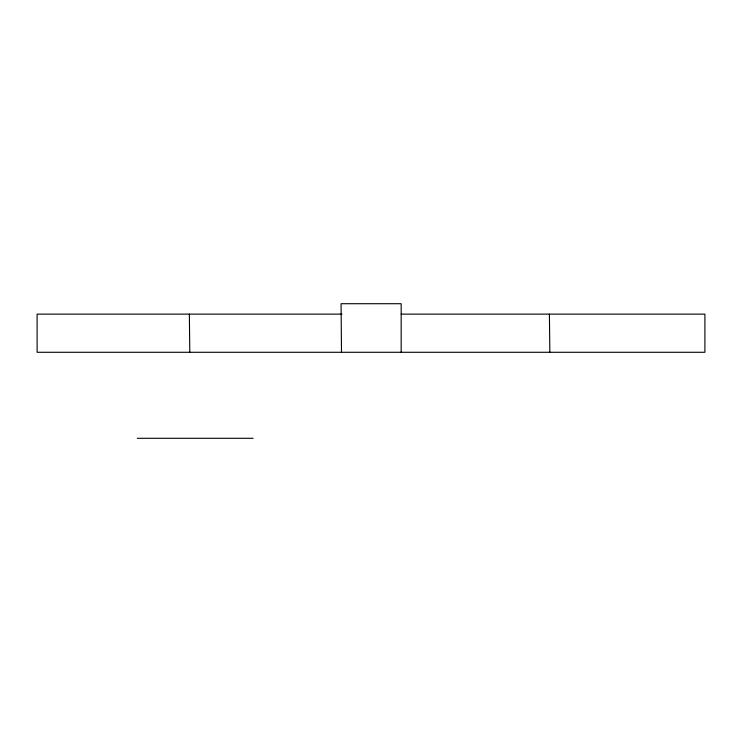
<?xml version="1.0" encoding="UTF-8"?>
<svg xmlns="http://www.w3.org/2000/svg" width="742" height="742" viewBox="0 0 742 742"><rect width="100%" height="100%" fill="white"/><g stroke="black" fill="none" stroke-linecap="round" stroke-linejoin="round"><path stroke-width="1.11" d="M342.025 314.126L37.1 314.126L37.119 352.283L704.9 352.283L704.9 314.126L401.153 314.126M137.279 438.29L253.096 438.29M549.414 314.126L549.831 352.283M341.487 352.283L341.07 303.71L401.172 303.71L401.172 352.283M189.368 314.126L189.785 352.283"/></g></svg>
